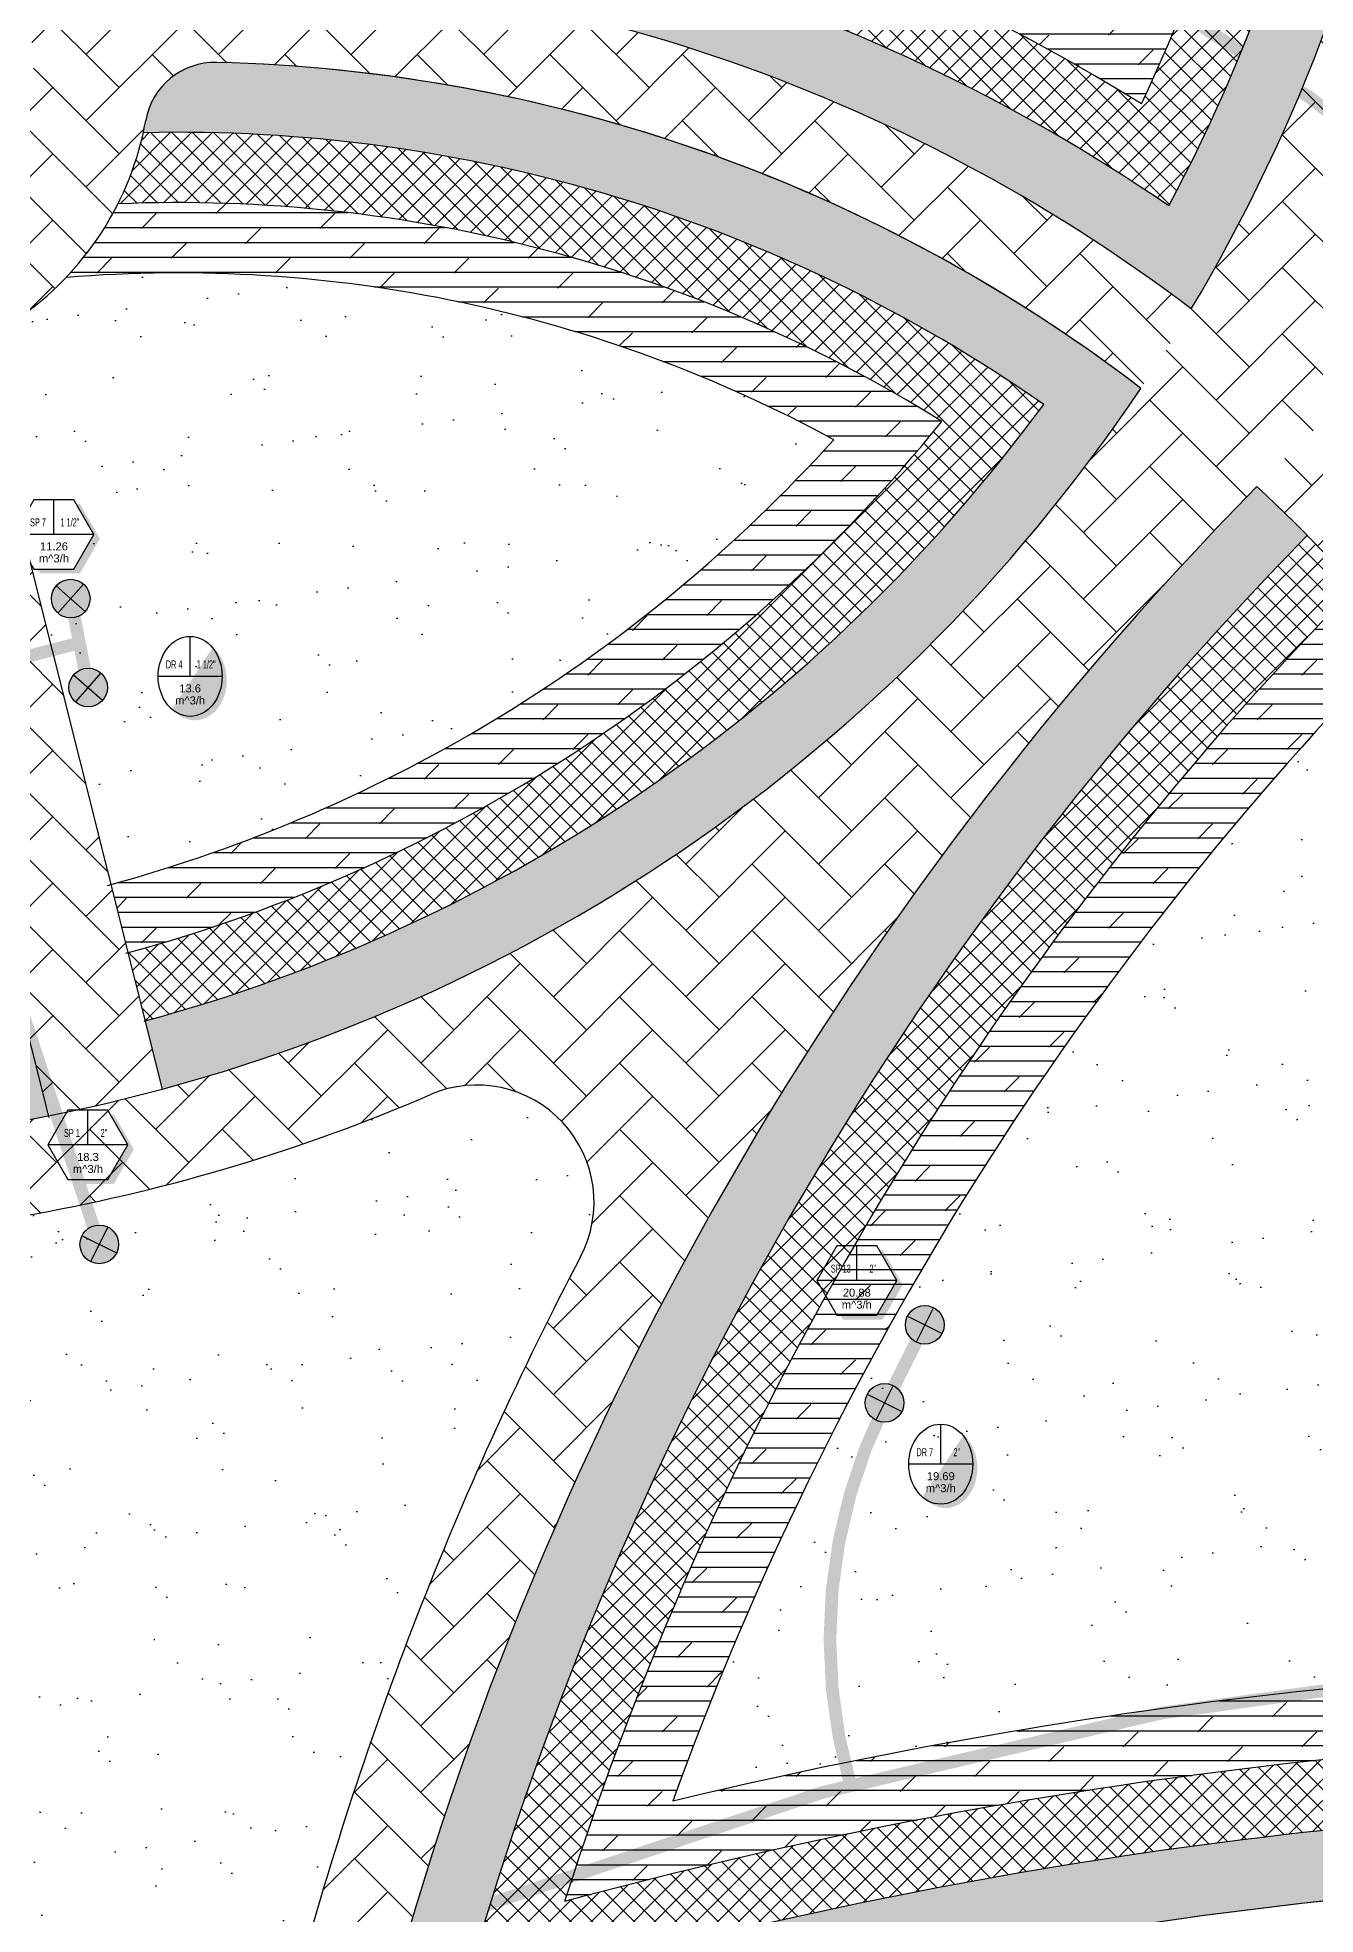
# Model space of a CAD drawing. Extents: x 671027 to 671570, y 802418 to 802669.
# Drawn here: x 671358.3 to 671412.8, y 802486.7 to 802566.8 of the extents above; entities that cross this region are included whole.
import ezdxf
from ezdxf.enums import TextEntityAlignment as Align

# ---------------------------------------------------------------- set-up
doc = ezdxf.new("R2010")
doc.units = 0
doc.linetypes.add('1', pattern=[0])
for name, color, linetype in [('Grass', 7, 'Continuous'), ('L-IRR-CONT-CABLES', 171, 'Continuous'), ('L-VALV-NOTN', 7, 'Continuous'), ('L-VALV-SYMB', 7, 'Continuous'), ('L-ZONE-ATTR-VALV', 7, 'Continuous'), ('ROAD BORDER', 7, 'Continuous'), ('Roads boundry', 7, 'Continuous'), ('shrubs-Gc', 7, 'Continuous')]:
    doc.layers.add(name, color=color, linetype=linetype)
doc.layers.add('Hardscape', color=80, linetype='1', lineweight=15)
doc.layers.add('L-SYMB-TRIM', color=7, linetype='Continuous', true_color=0x000000)
doc.styles.get("Standard").update_dxf_attribs({"font": 'arial.ttf'})
doc.styles.add('ValveZoneLabelText', font='arial.ttf', dxfattribs={"height": 0.2000000064})
doc.linetypes.add('PIPE 90', pattern='A,12.7,-5.08,["GAS",Standard,S=2.54,R=0,X=-2.54,Y=-1.27],-6.35', length=24.13)
pattern_1 = [(37.50000000000001, (0, 0), (-0.01800035207982051, 0.5505898919955101), [0, -0.43434, 0, -0.485775, 0, -0.4643437499999999]), (7.499999999999999, (0, 0), (0.505713693530253, 0.8064282381393985), [0, -0.234315, 0, -0.3914775, 0, -0.15001875]), (327.5, (-0.3514725000131875, 0), (0.8898664165216401, 0.001616832763363982), [0, -0.142875, 0, -0.51435, 0, -0.6715125]), (317.5, (-0.3514725000131875, 0), (0.8590010090313343, 0.2507954886643683), [0, -0.07143749999999999, 0, -0.337185, 0, -0.3857625])]
pattern_2 = [(0, (0, 0), (0, 0.635), []), (45, (0, 0), (-1.269999134350098, 1.269999134350099), [0.8980256121069154, -1.796051224213831])]
pattern_3 = [(45, (0, 0), (-0.4490128060534576, 0.4490128060534577), []), (135, (0, 0), (-0.4490128060534577, -0.4490128060534576), [])]
pattern_4 = [(37.50000000000001, (0, 0), (-0.1600031295984046, 4.894132373293424), [0, -3.860800000000001, 0, -4.318000000000001, 0, -4.1275]), (7.499999999999999, (0, 0), (4.495232831380027, 7.168251005683543), [0, -2.0828, 0, -3.4798, 0, -1.3335]), (327.5, (-3.124199999962002, 0), (7.90992370241458, 0.01437184678545762), [0, -1.27, 0, -4.572, 0, -5.969]), (317.5, (-3.124199999962002, 0), (7.635564524722972, 2.229293232572163), [0, -0.635, 0, -2.9972, 0, -3.429])]

# ---------------------------------------------------------------- blocks, each defined once
blk = doc.blocks.new('valvesym-1')
at = {"linetype": 'Continuous', "lineweight": 0}
for points in [[(-0.005572365368450294, -9.992007221626409e-16), (-0.7466969593723654, -9.992007221626409e-16), (-0.7495614365984087, 0.005572365560468029), (-0.7407662468327931, 0.1173258474159137), (-0.7132923789272694, 0.2317627430862896), (-0.6682548853708725, 0.3404928708454358), (-0.6067627387258326, 0.4408389340933168), (-0.5303300797232847, 0.5303300797232787), (-0.4408389340933239, 0.6067627387258273), (-0.3404928708454441, 0.6682548853708682), (-0.231762743086298, 0.7132923789272665), (-0.1173258474159223, 0.7407662468327918), (-0.005572365368450294, 0.7495614366135223), (0.0002269082501467068, 0.7466969851027485), (0.0002269082501467068, 0.005572365560468029)], [(0.7466969593723654, -1.998401444325282e-15), (0.005572365368450294, -1.665334536937735e-15), (0.0002269082501467068, -0.005572365560468362), (0.0002269082501467068, -0.7466969851027487), (0.005572365368450294, -0.7495614366135223), (0.1173258474159267, -0.7407662468327914), (0.2317627430863026, -0.7132923789272656), (0.3404928708454474, -0.668254885370867), (0.4408389340933271, -0.6067627387258254), (0.530330079723287, -0.5303300797232764), (0.6067627387258343, -0.4408389340933148), (0.6682548853708735, -0.3404928708454339), (0.7132923789272702, -0.231762743086288), (0.7407662468327935, -0.1173258474159117), (0.7495614365984057, -0.005572365560468362)]]:
    blk.add_hatch(color=0, dxfattribs=at).paths.add_polyline_path(points, flags=0)
at = {"layer": 'L-SYMB-TRIM', "linetype": 'Continuous', "lineweight": 0}
h = blk.add_hatch(color=256, dxfattribs=at)
edge = h.paths.add_edge_path()
edge.add_arc((0, 0), 0.7499999912790698, 0, 360)
at = {"color": 0, "linetype": 'Continuous', "ltscale": 0.1022343309819866, "flags": 128}
for points in [[(0.0002269082501467068, 0.7499999569541651), (0.0002269082501467068, -0.749999989485058)], [(0.7499999912790697, 0), (-0.7499782480462722, 0)]]:
    blk.add_lwpolyline(points, dxfattribs=at)
at = {"color": 0, "linetype": 'Continuous', "ltscale": 0.1022343309819866}
blk.add_circle((0, 0), 0.7499999912790698, dxfattribs=at)
blk = doc.blocks.new('ControlValve-1')
at = {"layer": 'L-VALV-SYMB', "color": 0, "xscale": 1.000000032, "yscale": 1.000000032}
blk.add_blockref('valvesym-1', (0, 0), dxfattribs=at)
at = {"layer": 'L-ZONE-ATTR-VALV', "style": 'ValveZoneLabelText'}
blk.add_attdef('WaterSource/ZoneId', (0, 0), '', height=0.2000000064, dxfattribs=at)
blk = doc.blocks.new('V-D-2')
at = {"layer": 'L-VALV-SYMB', "color": 12, "rotation": 63.40581976892219}
blk.add_blockref('ControlValve-1', (0, 0), dxfattribs=at)
blk = doc.blocks.new('vnotation-4')
h = blk.add_hatch(color=256)
edge = h.paths.add_edge_path()
edge.add_ellipse((0, 0), major_axis=(0, 0.5), ratio=0.8, start_angle=151.239389194318, end_angle=321.1378267994929)
edge.add_ellipse((0.05851919929342841, -0.04899005160074754), major_axis=(0, 0.5), ratio=0.8, start_angle=141.137826799493, end_angle=331.23938919431794, ccw=False)
for p, q in [((0, 0), (3.888022200886621e-17, 0.5)), ((0.4, -9.18454765366783e-17), (-0.4, 3.061515884555943e-17))]:
    blk.add_line(p, q)
blk.add_ellipse((0, 0), major_axis=(0, 0.5), ratio=0.8, start_param=-3.141592653589793, end_param=3.141592653589793)
for tag, p in [('AA', (-0.2, 0.15)), ('2', (0.2, 0.15)), ('20', (0, -0.15)), ('GPM', (0, -0.3))]:
    blk.add_attdef(tag, text='', height=0.1).set_placement(p, align=Align.MIDDLE_CENTER)
at = {"flags": 1}
blk.add_attdef('WATERSOURCE/ZONEID', text='', height=0.005, dxfattribs=at).set_placement((0, 0), align=Align.MIDDLE_CENTER)
blk = doc.blocks.new('V-D-1.5')
at = {"layer": 'L-VALV-SYMB', "color": 130, "rotation": 48.58537856362994}
blk.add_blockref('ControlValve-1', (0, 0), dxfattribs=at)
blk = doc.blocks.new('V_S_2')
at = {"layer": 'L-VALV-SYMB', "color": 12, "rotation": 63.40581976892219}
blk.add_blockref('ControlValve-1', (0, 0), dxfattribs=at)
blk = doc.blocks.new('V_S_1.5')
at = {"layer": 'L-VALV-SYMB', "color": 130, "rotation": 48.58537856362994}
blk.add_blockref('ControlValve-1', (0, 0), dxfattribs=at)
blk = doc.blocks.new('vnotation-6')
blk.add_hatch(color=256).paths.add_polyline_path([(0.2809331929103995, 0.379434840131078), (0.5, 0), (0.2499999999999997, -0.4330127018922195), (-0.2061760863627774, -0.4330127018922192), (-0.175242893452378, -0.4865905636533605), (0.3247571065476219, -0.4865905636533608), (0.5747571065476222, -0.05357786176114132), (0.3247571065476222, 0.379434840131078)])
for p, q in [((0, 0), (5.551115123125783e-17, 0.4330127018922194)), ((0.5, -1.110223024625157e-16), (-0.5, 0))]:
    blk.add_line(p, q)
blk.add_lwpolyline([(0.5, 0), (0.25, 0.4330127018922194), (-0.2499999999999999, 0.4330127018922194), (-0.5, 5.551115123125783e-17), (-0.2500000000000002, -0.4330127018922192), (0.2499999999999997, -0.4330127018922195)], close=True)
for tag, p in [('AA', (-0.2, 0.2)), ('2', (0.2, 0.2)), ('20', (0, -0.15)), ('GPM', (0, -0.3))]:
    blk.add_attdef(tag, text='', height=0.1).set_placement(p, align=Align.MIDDLE_CENTER)
at = {"flags": 1}
blk.add_attdef('WATERSOURCE/ZONEID', text='', height=0.005, dxfattribs=at).set_placement((0, 0), align=Align.MIDDLE_CENTER)

msp = doc.modelspace()

# ---------------------------------------------------------------- hatches: boundary and pattern name
at = {"layer": 'Grass', "linetype": 'ByBlock'}
h = msp.add_hatch(dxfattribs=at)
h.set_pattern_fill('AR-SAND', color=94, scale=0.1)
h.set_pattern_definition(pattern_4)
h.paths.add_polyline_path([(671361.395898007, 802530.6948189789), (671356.141968642, 802551.593358264, -0.3149717155098368), (671357.3660542644, 802554.8066317039, 0.05296214633264042), (671359.4669548852, 802556.5847536196, -0.1459699085263934), (671392.236061825, 802549.666084707, -0.1432506243744914)])
h = msp.add_hatch(dxfattribs=at)
h.set_pattern_fill('AR-SAND', color=94, scale=0.1)
h.set_pattern_definition(pattern_4)
h.paths.add_polyline_path([(671428.7552606072, 802508.0307681201, -0.3564185848569091), (671431.453391756, 802505.3621299329, -0.02921405260145238), (671431.829753422, 802497.4811087137, 0.05566542318292118), (671385.366460635, 802491.5784650609, -0.1073505691451949), (671416.468577111, 802541.1052455978, -0.03159209307204999), (671421.457726224, 802534.1852232465, -0.3564185848559485), (671420.9911363908, 802530.419079941, 0.642267972347255)])
h = msp.add_hatch(dxfattribs=at)
h.set_pattern_fill('AR-SAND', color=94, scale=0.1)
h.set_pattern_definition(pattern_4)
h.paths.add_polyline_path([(671381.431435129, 802514.8103934315, 0.7066326815959615), (671375.0270462994, 802521.7265282344, -0.1143951784226822), (671340.586100839, 802515.5045074828, 0.7059984922318673), (671337.0001669894, 802506.7903311895, -0.05351524479783638), (671358.8273917859, 802482.5062162419, 0.6304159940492293), (671369.4806571321, 802484.4383036532, -0.05428110816195015)])
at = {"layer": 'Hardscape'}
h = msp.add_hatch(dxfattribs=at)
h.set_pattern_fill('AR-HBONE', color=251, scale=0.5)
h.set_pattern_definition([(45, (-675480.1106416162, -802687.9175801403), (2.220446049250313e-16, 2.82842712474619), [6, -2]), (135, (-675478.6964280538, -802686.5033665779), (2.220446049250313e-16, 2.82842712474619), [6, -2])])
h.paths.add_polyline_path([(671420.9911363908, 802530.419079941, 0.3564185848566495), (671421.457726224, 802534.1852232465, 0.06502041347440585), (671410.2990935898, 802547.6679814993, -0.006819381750013298), (671413.1450974577, 802550.48329309, -0.06842806752082291), (671425.4409522585, 802535.348415333, 0.2955544622662496), (671428.3773668088, 802533.9284248347, -0.8097388147398058), (671436.7283291727, 802509.8479304744, 0.2955544622660227), (671435.3015456228, 802506.914810612, -0.06456998133780872), (671435.1735192551, 802488.5052329487, 0.005006434108123105), (671431.1285960067, 802488.4677008206, 0.06275886861352166), (671431.453391756, 802505.3621299329, 0.3564185848573256), (671428.7552606072, 802508.0307681201, -0.6422679723435928)])
h.paths.add_polyline_path([(671430.8233191636, 802513.0149070462, 1), (671429.1625349883, 802528.9859196634, 1)], flags=16)
h.paths.add_polyline_path([(671365.8973844853, 802565.7602576236, 0.3701304910562714), (671362.8714852475, 802563.2896480621, -0.2019685250240934), (671357.3660522815, 802554.8066346237, 0.3149719415910385), (671356.141968642, 802551.593358264), (671357.4391562757, 802546.4335388524), (671363.5906415065, 802521.9647942566, -0.01701694665333523), (671358.7221040309, 802520.8230006462), (671351.2928597111, 802550.3742837891, 0.3149717155074434), (671348.6947053735, 802552.626639411, -0.2220571350402036), (671339.2410025552, 802558.306080872, 0.3701306396925756), (671335.4750996266, 802559.3443304739, 0.1581078736661541), (671305.0695365685, 802530.8137644223, -0.01366064180112755), (671301.7376669926, 802533.0536133652, -0.1626782124827104), (671335.2536456073, 802563.6406283225, 0.2831624201260748), (671337.0342945128, 802566.2338611757, -0.2352225581305126), (671342.7238851048, 802576.3607711737, 0.3153520210887766), (671343.9514026123, 802579.5763759634), (671336.3750644987, 802609.7127536532, -0.01954959624762731), (671341.1834817751, 802611.0936872016), (671348.8005115428, 802580.7954504384, 0.314971715511892), (671351.3986658804, 802578.5430948165, -0.2556895341446855), (671361.6887799071, 802571.4333845822, 0.283162420133665), (671364.3650036139, 802569.7800867182, -0.1631994005964295), (671407.4944492271, 802555.2451177315, -0.0136606418011594), (671405.3439707501, 802551.8548787314, 0.1586283161576397)])
h.paths.add_polyline_path([(671349.2162935394, 802573.5703734223, 1), (671350.8770777148, 802557.5993608051, 1)], flags=16)
h = msp.add_hatch(dxfattribs=at)
h.set_pattern_fill('AR-HBONE', color=251, scale=0.5)
h.set_pattern_definition([(45, (-673847.9582241292, -801760.793578709), (0, 2.82842712474619), [6, -2]), (135, (-673846.5440105663, -801759.3793651466), (2.220446049250313e-16, 2.82842712474619), [6, -2])])
h.paths.add_polyline_path([(671278.3240163288, 802535.4435712302, -0.006934415861741222), (671284.9076873536, 802549.7409287744, 0.66462960352515), (671416.8447145295, 802580.6436905864), (671417.1021850156, 802580.4116054681), (671432.7317528373, 802566.3349022788, 0.1883416674879848), (671372.0840579804, 802478.4490603469, 0.01616380397232093), (671359.8151024525, 802473.9817937382, 0.1766349934288822)])
h.paths.add_polyline_path([(671337.0001669895, 802506.7903311895, -0.05351524479782128), (671358.8273917859, 802482.5062162419, 0.6304159940423829), (671369.4806571321, 802484.4383036533, -0.05428110816170177), (671381.431435129, 802514.8103934315, 0.706632681603334), (671375.0270462994, 802521.7265282344, -0.1143951784225377), (671340.5861008388, 802515.5045074828, 0.7059984922328879)], flags=16)
h.paths.add_polyline_path([(671294.6672586412, 802534.775833871, -0.0375203973870377), (671286.5393231298, 802542.8591383492, 0.544499667226283), (671284.8757265435, 802542.6254301436, 0.002109561052168651), (671282.8909447045, 802538.2952670405, 0.4436496554100509), (671283.4813783809, 802536.9351378863, -0.01785648479128385), (671293.6300657612, 802533.0939191355, 0.8558373785887041)], flags=16)
h.paths.add_polyline_path([(671416.5903739688, 802557.7036215719, -0.02004065313521632), (671425.9502038966, 802565.2144227157, 0.4743790038603573), (671426.1011843599, 802568.308637111), (671421.1729975862, 802572.7516280677, 0.554523892678824), (671417.9112615082, 802571.8174051103, -0.04111638270438389), (671413.4707367199, 802560.0704747204, 0.8130969758238349)], flags=16)
at = {"layer": 'shrubs-Gc', "linetype": 'ByBlock'}
h = msp.add_hatch(dxfattribs=at)
h.set_pattern_fill('DOLMIT', color=240, scale=0.1)
h.set_pattern_definition(pattern_2)
h.paths.add_polyline_path([(671405.3690575797, 802563.9905983229, 0.1597826338689477), (671358.4267223006, 802575.5607631212, 0.1037414124038036), (671353.7121392085, 802578.0871855326, -0.1631777206847234), (671403.9973471246, 802568.2984964466, 0.0791751316335648), (671408.6907236452, 802588.0441431054), (671411.4710681401, 802585.5375324562, -0.083537026260446)])
at = {"layer": 'shrubs-Gc'}
h = msp.add_hatch(dxfattribs=at)
h.set_pattern_fill('ANSI37', color=74, scale=0.2)
h.set_pattern_definition(pattern_3)
h.paths.add_polyline_path([(671406.5338147235, 802559.6392740925, 0.1631761958458701), (671360.9562039166, 802572.7070807088, 0.07356927205767784), (671358.4267223006, 802575.5607631212, -0.1597826338689475), (671405.3690575797, 802563.9905983229, 0.08353702626044594), (671411.4710681401, 802585.5375324562), (671414.1877117996, 802583.0883510907, -0.08816668761469468)])
h = msp.add_hatch(dxfattribs=at)
h.set_pattern_fill('AR-SAND', color=219, scale=0.01125)
h.set_pattern_definition(pattern_1)
h.paths.add_polyline_path([(671406.5338147235, 802559.6392740925, 0.08816668761469462), (671414.1877117996, 802583.0883510907), (671416.8519303807, 802580.6864333863, -0.09301726323245714), (671407.4944492271, 802555.2451177315, 0.1631994005962407), (671364.365003614, 802569.7800867183, -0.2831624201267741), (671361.6887799071, 802571.433384582, 0.02821709534654777), (671360.9562039166, 802572.7070807088, -0.1631761958458699)])
h = msp.add_hatch(dxfattribs=at)
h.set_pattern_fill('AR-SAND', color=219, scale=0.01125)
h.set_pattern_definition(pattern_1)
h.paths.add_polyline_path([(671362.7659767632, 802562.7629619425, 0.01030822785696489), (671362.8714849713, 802563.289646518, -0.37013063969242), (671365.8973844852, 802565.7602576235, -0.1586283161570497), (671405.3439707499, 802551.8548787315, -0.1803724945593833), (671363.5906415065, 802521.9647942566), (671362.8590719608, 802524.8747562733, 0.1696319683189348), (671401.1962741783, 802551.1717879121, 0.1593435321002688)])
h = msp.add_hatch(dxfattribs=at)
h.set_pattern_fill('ANSI37', color=74, scale=0.2)
h.set_pattern_definition(pattern_3)
h.paths.add_polyline_path([(671401.1962741783, 802551.1717879121, -0.1696319683189347), (671362.8590719608, 802524.8747562733), (671362.127491311, 802527.7847624586, 0.1574045634867813), (671396.849993447, 802550.4470271294, 0.1510135047405784), (671361.684099327, 802559.727041734, 0.06208186437864285), (671362.7659767632, 802562.7629619425, -0.1593435321002684)])
at = {"layer": 'shrubs-Gc', "linetype": 'ByBlock'}
h = msp.add_hatch(dxfattribs=at)
h.set_pattern_fill('DOLMIT', color=240, scale=0.1)
h.set_pattern_definition(pattern_2)
h.paths.add_polyline_path([(671396.849993447, 802550.4470271294, -0.1574045634867815), (671362.127491311, 802527.7847624586), (671361.395898007, 802530.6948189789, 0.1432506243744913), (671392.236061825, 802549.666084707, 0.1459699085263934), (671359.4669548852, 802556.5847536196, 0.07420064948703409), (671361.684099327, 802559.727041734, -0.1510135047405784)])
at = {"layer": 'shrubs-Gc'}
h = msp.add_hatch(dxfattribs=at)
h.set_pattern_fill('AR-SAND', color=219, scale=0.01125)
h.set_pattern_definition(pattern_1)
h.paths.add_polyline_path([(671305.0695365685, 802530.8137644222, -0.15810787366589), (671335.4750996265, 802559.344330474, -0.3701306396987012), (671339.2410025552, 802558.3060808721, 0.0103084569037728), (671339.5502232227, 802557.8668497003, 0.1582423016360206), (671309.2183884584, 802531.9803909374, 0.1849573764550284), (671357.9845385811, 802523.7568125528), (671358.7221040309, 802520.8230006462, -0.1925452637670837)])
h = msp.add_hatch(dxfattribs=at)
h.set_pattern_fill('AR-SAND', color=219, scale=0.01125)
h.set_pattern_definition(pattern_1)
h.paths.add_polyline_path([(671376.3229134491, 802482.9207684208, -0.06840859253725587), (671431.4977894354, 802491.4749559349, -0.01121030429843658), (671431.1285960067, 802488.4677008206, 0.07453113725576056), (671372.0840579804, 802478.4490603469, -0.1372191302174559), (671410.2990935898, 802547.6679814992, -0.01110006154431807), (671412.4491387358, 802545.5757162235, 0.1278219888285606)])
h = msp.add_hatch(dxfattribs=at)
h.set_pattern_fill('ANSI37', color=74, scale=0.2)
h.set_pattern_definition(pattern_3)
h.paths.add_polyline_path([(671380.7476937103, 802487.2985922542, -0.06212117788488952), (671431.7309037868, 802494.4792172391, -0.01114908806871269), (671431.4977894354, 802491.4749559349, 0.068408592537256), (671376.3229134491, 802482.9207684208, -0.1278219888285606), (671412.4491387358, 802545.5757162235, -0.01110848142565085), (671414.5057240033, 802543.3883933958, 0.1178817737560205)])
at = {"layer": 'shrubs-Gc', "linetype": 'ByBlock'}
h = msp.add_hatch(dxfattribs=at)
h.set_pattern_fill('DOLMIT', color=240, scale=0.1)
h.set_pattern_definition(pattern_2)
h.paths.add_polyline_path([(671414.5057240033, 802543.3883933958, -0.01114025875800316), (671416.468577111, 802541.1052455978, 0.1073505691451949), (671385.366460635, 802491.5784650609, -0.05566542318292119), (671431.829753422, 802497.4811087137, -0.01111291789382018), (671431.7309037868, 802494.4792172391, 0.06212117788488938), (671380.7476937103, 802487.2985922542, -0.1178817737560205)])
at = {"layer": 'shrubs-Gc'}
h = msp.add_hatch(dxfattribs=at)
h.set_pattern_fill('AR-SAND', color=219, scale=0.01125)
h.set_pattern_definition(pattern_1)
h.paths.add_polyline_path([(671296.6969540322, 802496.7155356687, -0.1105714995649776), (671302.5117313027, 802525.6644726578, -0.1317469757379782), (671359.8151024524, 802473.9817937382, 0.00377936794469433), (671356.9896470383, 802472.8234337141, 0.1251125695195505), (671304.0231434264, 802521.4845154028, 0.0980231349028628), (671299.6962265522, 802496.7815989002, -0.6422679723477087), (671306.9004825855, 802468.5330029846, 0.08028413174663246), (671319.1663196798, 802451.9764891921, 0.003770771150348894), (671316.6837885444, 802450.210232591, -0.07825957216326267), (671304.2358946627, 802467.1546085558, -0.356418584858178), (671305.0172238932, 802470.8682410233, 0.6422679723494492), (671299.1613585355, 802493.8296645845, -0.3564185848624971)])

# ---------------------------------------------------------------- linework, layer by layer
at = {"color": 0}
for p, q in [((671363.5913023306, 802521.9621656985), (671356.141968642, 802551.593358264)), ((671358.7421933997, 802520.7430912235), (671351.2928597111, 802550.374283789))]:
    msp.add_line(p, q, dxfattribs=at)
at = {"color": 119}
for centre, radius, start, end in [((671344.3868693856, 802592.8980245129), 67.48678808370138, 334.6376143851005, 353.7385413958897), ((671344.3868693856, 802592.8980245129), 70.48678808370138, 331.8459549526622, 352.0001571510373), ((671364.2570917075, 802498.2036435333), 77.57652453130925, 57.99767371411347, 94.31020657908897), ((671364.2570917075, 802498.2036435333), 74.57652453130925, 55.46632599026278, 92.53684048831576), ((671364.2570456386, 802498.2035553544), 64.57662321155158, 55.10867564676465, 91.32307237740902), ((671364.2545096645, 802498.1981932663), 61.58251540064746, 58.04198445688401, 92.39217997648387), ((671364.2545096645, 802498.1981932663), 58.58251540064746, 61.4683981008284, 94.68762629009956), ((671344.386869447, 802592.8980244957), 70.48678801983897, 285.1485659678017, 323.7028954890032), ((671344.386869447, 802592.8980244957), 67.48678801983897, 285.1485659678017, 321.0216429860142), ((671344.386869447, 802592.8980244957), 64.48678801983897, 285.1485659678017, 317.9020589700153), ((671514.9272235757, 802444.7453760789), 143.7654873957307, 135.4643523742459, 164.6009971959087), ((671514.9272235757, 802444.7453760789), 140.7654873957385, 135.5118783474804, 162.4042824632386), ((671514.9272235757, 802444.7453760789), 137.7654873957385, 135.5118783474804, 160.1262997327596), ((671435.0254345885, 802286.5042427002), 211.0010672271277, 90.90754632130509, 103.6122194230516), ((671435.0254345885, 802286.5042427002), 208.0010672271277, 90.90754632130509, 105.1263999775184), ((671435.0254345885, 802286.5042427002), 205.0010672271277, 90.98599074709865, 106.6396972779761)]:
    msp.add_arc(centre, radius, start, end, dxfattribs=at)
at = {"color": 0}
for centre, radius, start, end in [((671344.3868694465, 802592.8980244967), 73.48678802096713, 329.1777395374053, 350.434560288153), ((671364.2570917075, 802498.2036435333), 71.57652453130815, 52.83792365378451, 89.91361833806336), ((671365.8245651391, 802562.76114153), 3, 88.60911632564233, 169.8533451814559), ((671364.2570917075, 802498.2036435333), 67.57652453130815, 52.55459394271402, 88.60911632564233), ((671350.0466856271, 802565.5848671137), 13.0285653777096, 304.179949317635, 349.8533451814559), ((671344.3868694465, 802592.8980244967), 73.48678802096713, 237.6543339593003, 326.0471457802873), ((671514.9272235946, 802444.7453760711), 146.7654874158904, 135.4708109564824, 166.7239339076668), ((671364.2570917075, 802498.2036435333), 67.57652453130815, 32.17160139445235, 47.05223601632044), ((671377.0041689571, 802517.1340358831), 4.999999999999999, 332.3073481744033, 113.2924536261199), ((671344.3868694465, 802592.8980244967), 77.48678802096713, 267.1884830504496, 293.2924536261199), ((671514.9272235946, 802444.7453760711), 150.7654874158904, 152.3073481744033, 164.7354651445307), ((671234.7938253757, 802392.9729740187), 152.9723081456573, 35.82351677293939, 48.076619213999)]:
    msp.add_arc(centre, radius, start, end, dxfattribs=at)
for centre, radius, start, end in [((671364.2570917079, 802498.2036435338), 67.57652453076498, 52.55459394271402, 84.63542770462851), ((671364.2570917079, 802498.2036435338), 64.57652453076498, 84.58680479457915, 84.63542770462851), ((671234.7938253123, 802392.9729739632), 148.9723082290039, 32.94163744271572, 62.96291764611202)]:
    msp.add_arc(centre, radius, start, end)
at = {"layer": 'L-IRR-CONT-CABLES', "ltscale": 2, "const_width": 0.5423999999999999}
for points in [[(671273.9971735884, 802523.0434609216), (671275.6509956315, 802526.8495540702, -0.6696648491317467), (671443.634557599, 802524.0079019766)], [(671360.0401521532, 802540.9896017779), (671358.8810313164, 802540.6981967702, 0.01484841918762672), (671353.0451930932, 802539.045370206, -238.7611460064727)], [(671394.4526472917, 802508.5721000787, 0.1880889989474532), (671392.9449887429, 802492.2881289818)], [(671446.6615327284, 802498.0033706642), (671435.8334048502, 802498.0296869671, 0.1640816713230072), (671338.7670796595, 802465.5572832884, -0.004681501567546746), (671284.9777132685, 802425.6142676172, -2.318824793166263e-06)]]:
    msp.add_lwpolyline(points, format="xyb", dxfattribs=at)
for points in [[(671359.6682409209, 802542.88458492), (671360.0401521531, 802540.9896017779)], [(671360.0401521531, 802540.9896017779), (671360.4120633855, 802539.0946186356)], [(671360.8880575469, 802515.3374393133), (671353.6014252446, 802537.3491344112)], [(671396.120854837, 802511.9042789099), (671394.4526472917, 802508.5721000787)]]:
    msp.add_lwpolyline(points, dxfattribs=at)
at = {"layer": 'ROAD BORDER'}
msp.add_arc((671435.0252052994, 802286.5052873885), 202.0000000082295, 84.9487822160545, 135.551630561955, dxfattribs=at)
at = {"layer": 'Roads boundry', "color": 3}
msp.add_lwpolyline([(671248.5910279385, 802451.9877095668, -0.06103334063775292), (671300.2366039508, 802580.0588673602, -0.4804273275002829), (671399.3166532884, 802596.50023423), (671471.7578529663, 802531.1958984801, -0.7201276442345739), (671452.8187047676, 802487.7241959309, 0.2244491123391406), (671290.8347020911, 802427.9603416859, -0.7647664495901305), (671248.5694266547, 802451.9070280312)], format="xyb", close=True, dxfattribs=at)

# ---------------------------------------------------------------- block references
at = {"layer": 'L-VALV-NOTN'}
ref = msp.add_blockref('vnotation-6', (671358.9531156142, 802545.6267334623), dxfattribs=dict(at, xscale=3.413760000000002, yscale=3.413760000000002, zscale=1.4))
ref.add_attrib('AA', 'SP 7', dxfattribs={"layer": '0', "height": 0.341376, "width": 0.6}).set_placement((671358.2703636142, 802546.1387974623), align=Align.MIDDLE_CENTER)
ref.add_attrib('2', '1 1/2"', dxfattribs={"layer": '0', "height": 0.341376, "width": 0.6}).set_placement((671359.6358676143, 802546.1387974623), align=Align.MIDDLE_CENTER)
ref.add_attrib('20', '11.26', dxfattribs={"layer": '0', "height": 0.341376}).set_placement((671358.9531156142, 802545.1146694623), align=Align.MIDDLE_CENTER)
ref.add_attrib('GPM', 'm^ 3/h', dxfattribs={"layer": '0', "height": 0.341376}).set_placement((671358.9531156142, 802544.6026054623), align=Align.MIDDLE_CENTER)
ref = msp.add_blockref('vnotation-4', (671364.765464853, 802539.5677419159), dxfattribs=dict(at, xscale=3.413760000000002, yscale=3.413760000000002, zscale=1.4))
ref.add_attrib('AA', 'DR 4', dxfattribs={"layer": '0', "height": 0.341376, "width": 0.6}).set_placement((671364.0827128529, 802540.079805916), align=Align.MIDDLE_CENTER)
ref.add_attrib('2', '1 1/2"', dxfattribs={"layer": '0', "height": 0.341376, "width": 0.6}).set_placement((671365.448216853, 802540.079805916), align=Align.MIDDLE_CENTER)
ref.add_attrib('20', '13.6', dxfattribs={"layer": '0', "height": 0.341376}).set_placement((671364.765464853, 802539.0556779159), align=Align.MIDDLE_CENTER)
ref.add_attrib('GPM', 'm^ 3/h', dxfattribs={"layer": '0', "height": 0.341376}).set_placement((671364.765464853, 802538.5436139158), align=Align.MIDDLE_CENTER)
ref = msp.add_blockref('vnotation-6', (671360.4020953594, 802519.5782576831), dxfattribs=dict(at, xscale=3.413760000000002, yscale=3.413760000000002, zscale=1.4))
ref.add_attrib('AA', 'SP 1', dxfattribs={"layer": '0', "height": 0.341376, "width": 0.6}).set_placement((671359.7193433595, 802520.0903216831), align=Align.MIDDLE_CENTER)
ref.add_attrib('2', '2"', dxfattribs={"layer": '0', "height": 0.341376, "width": 0.6}).set_placement((671361.0848473595, 802520.0903216831), align=Align.MIDDLE_CENTER)
ref.add_attrib('20', '18.3', dxfattribs={"layer": '0', "height": 0.341376}).set_placement((671360.4020953594, 802519.0661936832), align=Align.MIDDLE_CENTER)
ref.add_attrib('GPM', 'm^ 3/h', dxfattribs={"layer": '0', "height": 0.341376}).set_placement((671360.4020953594, 802518.5541296832), align=Align.MIDDLE_CENTER)
ref = msp.add_blockref('vnotation-6', (671393.2187140014, 802513.7896816896), dxfattribs=dict(at, xscale=3.413760000000002, yscale=3.413760000000002, zscale=1.4))
ref.add_attrib('AA', 'SP 13', dxfattribs={"layer": '0', "height": 0.341376, "width": 0.6}).set_placement((671392.5359620014, 802514.3017456896), align=Align.MIDDLE_CENTER)
ref.add_attrib('2', '2"', dxfattribs={"layer": '0', "height": 0.341376, "width": 0.6}).set_placement((671393.9014660014, 802514.3017456896), align=Align.MIDDLE_CENTER)
ref.add_attrib('20', '20.88', dxfattribs={"layer": '0', "height": 0.341376}).set_placement((671393.2187140014, 802513.2776176897), align=Align.MIDDLE_CENTER)
ref.add_attrib('GPM', 'm^ 3/h', dxfattribs={"layer": '0', "height": 0.341376}).set_placement((671393.2187140014, 802512.7655536897), align=Align.MIDDLE_CENTER)
ref = msp.add_blockref('vnotation-4', (671396.8039559335, 802505.9585415862), dxfattribs=dict(at, xscale=3.413760000000002, yscale=3.413760000000002, zscale=1.4))
ref.add_attrib('AA', 'DR 7', dxfattribs={"layer": '0', "height": 0.341376, "width": 0.6}).set_placement((671396.1212039336, 802506.4706055862), align=Align.MIDDLE_CENTER)
ref.add_attrib('2', '2"', dxfattribs={"layer": '0', "height": 0.341376, "width": 0.6}).set_placement((671397.4867079336, 802506.4706055862), align=Align.MIDDLE_CENTER)
ref.add_attrib('20', '19.69', dxfattribs={"layer": '0', "height": 0.341376}).set_placement((671396.8039559335, 802505.4464775862), align=Align.MIDDLE_CENTER)
ref.add_attrib('GPM', 'm^ 3/h', dxfattribs={"layer": '0', "height": 0.341376}).set_placement((671396.8039559335, 802504.9344135862), align=Align.MIDDLE_CENTER)
at = {"layer": 'L-VALV-SYMB', "linetype": 'PIPE 90', "xscale": 1.1, "yscale": 1.1, "zscale": 1.1}
for name, p in [('V_S_1.5', (671359.6682409209, 802542.88458492)), ('V-D-1.5', (671360.4118982749, 802539.0944314507)), ('V_S_2', (671360.8880575469, 802515.3374393133)), ('V_S_2', (671396.1207430834, 802511.9040557265)), ('V-D-2', (671394.4053764176, 802508.5718768872))]:
    msp.add_blockref(name, p, dxfattribs=at)

doc.saveas('drawing.dxf')
